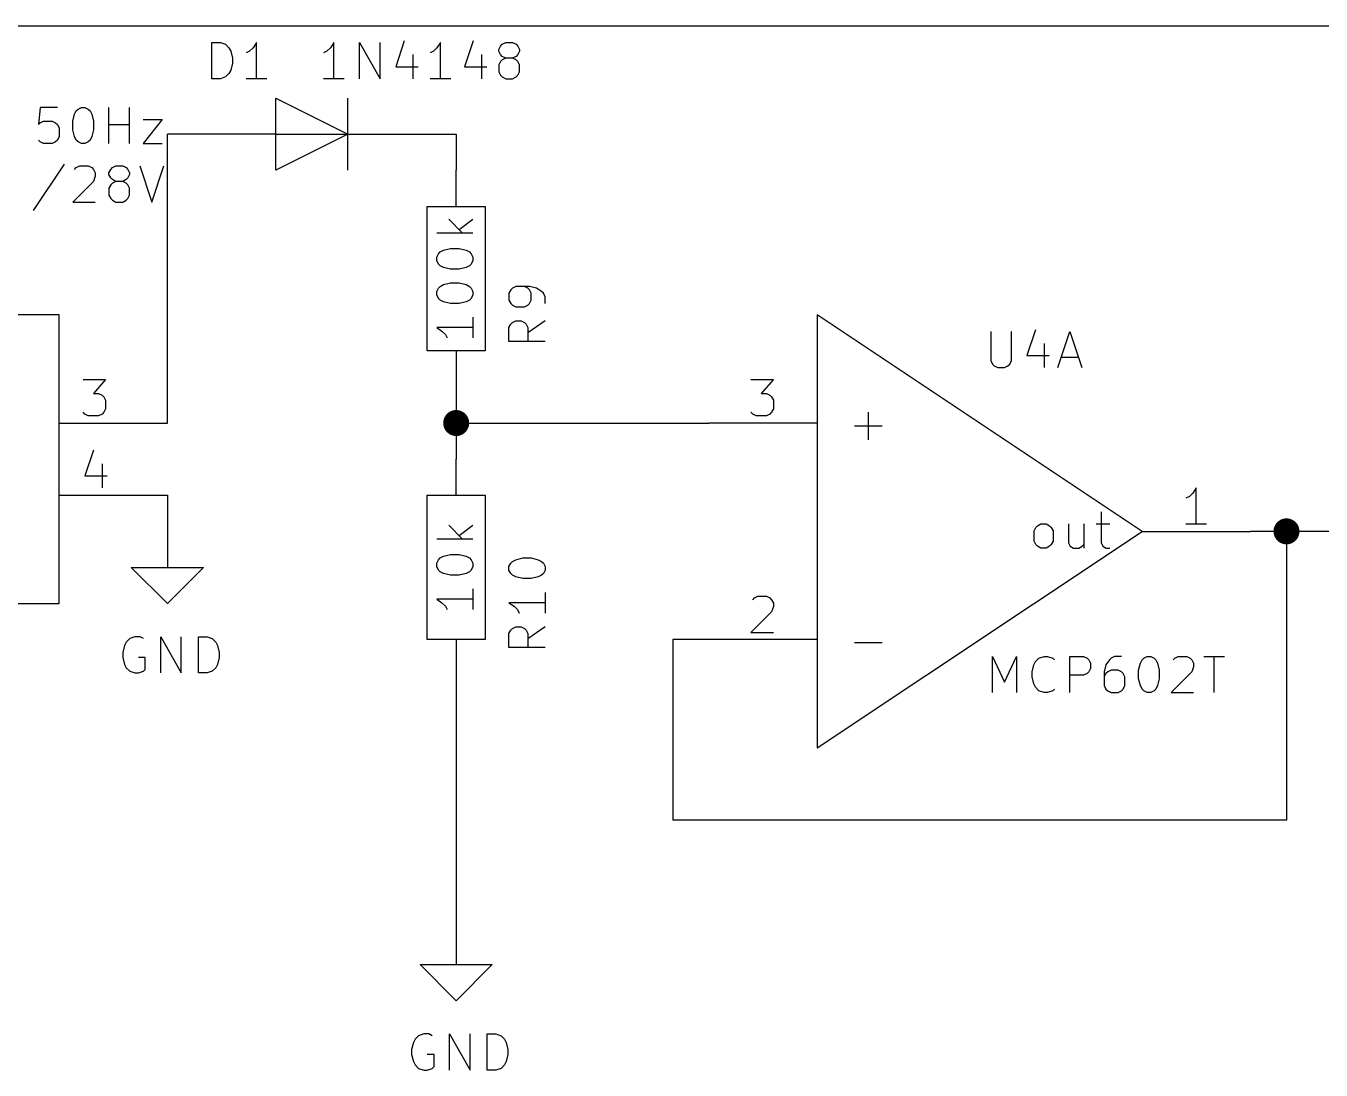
# Model space of a CAD drawing. Extents: x 0.4 to 16.1, y -11.3 to -0.4.
# Drawn here: x 3.154 to 4.948, y -7.496 to -6.05 of the extents above; entities that cross this region are included whole.
import ezdxf

# ---------------------------------------------------------------- set-up
doc = ezdxf.new("R2010")
doc.units = 0
doc.header["$MEASUREMENT"] = 0
for name, color, linetype in [('BLUE3', 171, 'CONTINUOUS'), ('CYAN2', 4, 'CONTINUOUS'), ('GREEN3', 91, 'CONTINUOUS'), ('LYELLOW', 51, 'CONTINUOUS'), ('RED2', 1, 'CONTINUOUS'), ('RED3', 11, 'CONTINUOUS')]:
    doc.layers.add(name, color=color, linetype=linetype)

msp = doc.modelspace()

# ---------------------------------------------------------------- linework, layer by layer
at = {"layer": 'BLUE3', "linetype": 'CONTINUOUS'}
for p, q in [((1.95, -6.05), (6.15, -6.05)), ((3.17381, -6.16288), (3.17143, -6.18669)), ((3.19762, -6.16288), (3.17381, -6.16288)), ((3.22143, -6.1724), (3.22381, -6.16764)), ((3.22381, -6.16764), (3.22619, -6.16526)), ((3.22619, -6.16526), (3.23095, -6.16288)), ((3.23095, -6.16288), (3.23571, -6.16288)), ((3.23571, -6.16288), (3.24047, -6.16526)), ((3.24047, -6.16526), (3.24285, -6.16764)), ((3.24285, -6.16764), (3.24524, -6.1724)), ((3.26904, -6.21288), (3.26904, -6.16288)), ((3.29761, -6.21288), (3.29761, -6.16288)), ((3.17143, -6.18669), (3.17381, -6.18431)), ((3.17381, -6.18431), (3.17857, -6.18193)), ((3.17857, -6.18193), (3.19048, -6.18193)), ((3.19048, -6.18193), (3.19524, -6.18431)), ((3.19524, -6.18431), (3.19762, -6.18669)), ((3.19762, -6.18669), (3.2, -6.19145)), ((3.21905, -6.18193), (3.22143, -6.1724)), ((3.21905, -6.19383), (3.21905, -6.18193)), ((3.24524, -6.1724), (3.24762, -6.18193)), ((3.24762, -6.18193), (3.24762, -6.19383)), ((3.26904, -6.18669), (3.29761, -6.18669)), ((3.31667, -6.17955), (3.34285, -6.17955)), ((3.34285, -6.17955), (3.31667, -6.21288)), ((3.2, -6.20335), (3.19762, -6.20812)), ((3.2, -6.19145), (3.2, -6.20335)), ((3.22143, -6.20335), (3.21905, -6.19383)), ((3.22381, -6.20812), (3.22143, -6.20335)), ((3.24524, -6.20335), (3.24285, -6.20812)), ((3.24762, -6.19383), (3.24524, -6.20335)), ((3.17381, -6.2105), (3.17143, -6.20812)), ((3.17857, -6.21288), (3.17381, -6.2105)), ((3.19048, -6.21288), (3.17857, -6.21288)), ((3.19524, -6.2105), (3.19048, -6.21288)), ((3.19762, -6.20812), (3.19524, -6.2105)), ((3.22619, -6.2105), (3.22381, -6.20812)), ((3.23095, -6.21288), (3.22619, -6.2105)), ((3.23571, -6.21288), (3.23095, -6.21288)), ((3.24047, -6.2105), (3.23571, -6.21288)), ((3.24285, -6.20812), (3.24047, -6.2105)), ((3.31667, -6.21288), (3.34285, -6.21288)), ((3.20714, -6.2415), (3.16428, -6.30578)), ((3.22143, -6.24864), (3.22381, -6.24626)), ((3.22381, -6.24626), (3.22857, -6.24388)), ((3.22857, -6.24388), (3.24048, -6.24388)), ((3.24048, -6.24388), (3.24524, -6.24626)), ((3.24524, -6.24626), (3.24762, -6.24864)), ((3.24762, -6.24864), (3.25, -6.2534)), ((3.25, -6.25817), (3.24762, -6.26531)), ((3.25, -6.2534), (3.25, -6.25817)), ((3.26905, -6.2534), (3.27143, -6.24864)), ((3.26905, -6.25578), (3.26905, -6.2534)), ((3.27143, -6.26055), (3.26905, -6.25578)), ((3.27143, -6.24864), (3.27381, -6.24626)), ((3.27381, -6.26293), (3.27143, -6.26055)), ((3.27381, -6.24626), (3.27857, -6.24388)), ((3.27857, -6.24388), (3.28809, -6.24388)), ((3.28809, -6.24388), (3.29285, -6.24626)), ((3.29285, -6.24626), (3.29524, -6.24864)), ((3.29524, -6.26055), (3.29285, -6.26293)), ((3.29524, -6.24864), (3.29762, -6.2534)), ((3.29762, -6.25578), (3.29524, -6.26055)), ((3.29762, -6.2534), (3.29762, -6.25578)), ((3.3119, -6.24388), (3.32857, -6.29388)), ((3.32857, -6.29388), (3.34524, -6.24388)), ((3.24762, -6.26531), (3.21905, -6.29388)), ((3.27143, -6.27007), (3.26905, -6.27483)), ((3.26905, -6.27483), (3.26905, -6.28435)), ((3.27381, -6.26769), (3.27143, -6.27007)), ((3.27857, -6.26531), (3.27381, -6.26293)), ((3.27857, -6.26531), (3.27381, -6.26769)), ((3.28809, -6.26531), (3.27857, -6.26531)), ((3.29285, -6.26293), (3.28809, -6.26531)), ((3.29285, -6.26769), (3.28809, -6.26531)), ((3.29524, -6.27007), (3.29285, -6.26769)), ((3.29762, -6.27483), (3.29524, -6.27007)), ((3.29762, -6.28435), (3.29762, -6.27483)), ((3.21905, -6.29388), (3.25, -6.29388)), ((3.26905, -6.28435), (3.27143, -6.28912)), ((3.27143, -6.28912), (3.27381, -6.2915)), ((3.27381, -6.2915), (3.27857, -6.29388)), ((3.27857, -6.29388), (3.28809, -6.29388)), ((3.28809, -6.29388), (3.29285, -6.2915)), ((3.29285, -6.2915), (3.29524, -6.28912)), ((3.29524, -6.28912), (3.29762, -6.28435))]:
    msp.add_line(p, q, dxfattribs=at)
at = {"layer": 'CYAN2', "linetype": 'CONTINUOUS'}
for p, q in [((3.41147, -6.12313), (3.41147, -6.07313)), ((3.41147, -6.07313), (3.42337, -6.07313)), ((3.41147, -6.12313), (3.41147, -6.07313)), ((3.41147, -6.07313), (3.42337, -6.07313)), ((3.42337, -6.07313), (3.43052, -6.07551)), ((3.42337, -6.07313), (3.43052, -6.07551)), ((3.43052, -6.07551), (3.43528, -6.08028)), ((3.43052, -6.07551), (3.43528, -6.08028)), ((3.43528, -6.08028), (3.43766, -6.08504)), ((3.43528, -6.08028), (3.43766, -6.08504)), ((3.46861, -6.08028), (3.46385, -6.08504)), ((3.46861, -6.08028), (3.46385, -6.08504)), ((3.47337, -6.07313), (3.46861, -6.08028)), ((3.47337, -6.07313), (3.46861, -6.08028)), ((3.47337, -6.12313), (3.47337, -6.07313)), ((3.47337, -6.12313), (3.47337, -6.07313)), ((3.57576, -6.08028), (3.571, -6.08504)), ((3.57576, -6.08028), (3.571, -6.08504)), ((3.58052, -6.07313), (3.57576, -6.08028)), ((3.58052, -6.07313), (3.57576, -6.08028)), ((3.58052, -6.12313), (3.58052, -6.07313)), ((3.58052, -6.12313), (3.58052, -6.07313)), ((3.61623, -6.12313), (3.61623, -6.07313)), ((3.61623, -6.07313), (3.6448, -6.12313)), ((3.61623, -6.12313), (3.61623, -6.07313)), ((3.61623, -6.07313), (3.6448, -6.12313)), ((3.6448, -6.12313), (3.6448, -6.07313)), ((3.6448, -6.12313), (3.6448, -6.07313)), ((3.67814, -6.07075), (3.66624, -6.10646)), ((3.67814, -6.07075), (3.66624, -6.10646)), ((3.72338, -6.08028), (3.71861, -6.08504)), ((3.72338, -6.08028), (3.71861, -6.08504)), ((3.72814, -6.07313), (3.72338, -6.08028)), ((3.72814, -6.07313), (3.72338, -6.08028)), ((3.72814, -6.12313), (3.72814, -6.07313)), ((3.72814, -6.12313), (3.72814, -6.07313)), ((3.77337, -6.07075), (3.76147, -6.10646)), ((3.77337, -6.07075), (3.76147, -6.10646)), ((3.80909, -6.08265), (3.81147, -6.07789)), ((3.80909, -6.08265), (3.81147, -6.07789)), ((3.81147, -6.07789), (3.81385, -6.07551)), ((3.81147, -6.07789), (3.81385, -6.07551)), ((3.81385, -6.07551), (3.81861, -6.07313)), ((3.81385, -6.07551), (3.81861, -6.07313)), ((3.81861, -6.07313), (3.82814, -6.07313)), ((3.81861, -6.07313), (3.82814, -6.07313)), ((3.82814, -6.07313), (3.8329, -6.07551)), ((3.82814, -6.07313), (3.8329, -6.07551)), ((3.8329, -6.07551), (3.83528, -6.07789)), ((3.8329, -6.07551), (3.83528, -6.07789)), ((3.83528, -6.07789), (3.83766, -6.08265)), ((3.83528, -6.07789), (3.83766, -6.08265)), ((3.43766, -6.08504), (3.44004, -6.09456)), ((3.43766, -6.08504), (3.44004, -6.09456)), ((3.44004, -6.09456), (3.44004, -6.1017)), ((3.44004, -6.09456), (3.44004, -6.1017)), ((3.46385, -6.08504), (3.45909, -6.08742)), ((3.46385, -6.08504), (3.45909, -6.08742)), ((3.571, -6.08504), (3.56624, -6.08742)), ((3.571, -6.08504), (3.56624, -6.08742)), ((3.69004, -6.0898), (3.69004, -6.12313)), ((3.69004, -6.0898), (3.69004, -6.12313)), ((3.71861, -6.08504), (3.71385, -6.08742)), ((3.71861, -6.08504), (3.71385, -6.08742)), ((3.78528, -6.0898), (3.78528, -6.12313)), ((3.78528, -6.0898), (3.78528, -6.12313)), ((3.80909, -6.08504), (3.80909, -6.08265)), ((3.80909, -6.08504), (3.80909, -6.08265)), ((3.81147, -6.0898), (3.80909, -6.08504)), ((3.81147, -6.0898), (3.80909, -6.08504)), ((3.81147, -6.09932), (3.80909, -6.10408)), ((3.81147, -6.09932), (3.80909, -6.10408)), ((3.81385, -6.09218), (3.81147, -6.0898)), ((3.81385, -6.09218), (3.81147, -6.0898)), ((3.81385, -6.09694), (3.81147, -6.09932)), ((3.81385, -6.09694), (3.81147, -6.09932)), ((3.81861, -6.09456), (3.81385, -6.09218)), ((3.81861, -6.09456), (3.81385, -6.09218)), ((3.81861, -6.09456), (3.81385, -6.09694)), ((3.81861, -6.09456), (3.81385, -6.09694)), ((3.82814, -6.09456), (3.81861, -6.09456)), ((3.82814, -6.09456), (3.81861, -6.09456)), ((3.8329, -6.09218), (3.82814, -6.09456)), ((3.8329, -6.09218), (3.82814, -6.09456)), ((3.8329, -6.09694), (3.82814, -6.09456)), ((3.8329, -6.09694), (3.82814, -6.09456)), ((3.83528, -6.0898), (3.8329, -6.09218)), ((3.83528, -6.0898), (3.8329, -6.09218)), ((3.83528, -6.09932), (3.8329, -6.09694)), ((3.83528, -6.09932), (3.8329, -6.09694)), ((3.83766, -6.08504), (3.83528, -6.0898)), ((3.83766, -6.08504), (3.83528, -6.0898)), ((3.83766, -6.10408), (3.83528, -6.09932)), ((3.83766, -6.10408), (3.83528, -6.09932)), ((3.83766, -6.08265), (3.83766, -6.08504)), ((3.83766, -6.08265), (3.83766, -6.08504)), ((3.43528, -6.11599), (3.43052, -6.12075)), ((3.43528, -6.11599), (3.43052, -6.12075)), ((3.43766, -6.11122), (3.43528, -6.11599)), ((3.43766, -6.11122), (3.43528, -6.11599)), ((3.44004, -6.1017), (3.43766, -6.11122)), ((3.44004, -6.1017), (3.43766, -6.11122)), ((3.66624, -6.10646), (3.69719, -6.10646)), ((3.66624, -6.10646), (3.69719, -6.10646)), ((3.76147, -6.10646), (3.79242, -6.10646)), ((3.76147, -6.10646), (3.79242, -6.10646)), ((3.80909, -6.10408), (3.80909, -6.11361)), ((3.80909, -6.10408), (3.80909, -6.11361)), ((3.80909, -6.11361), (3.81147, -6.11837)), ((3.80909, -6.11361), (3.81147, -6.11837)), ((3.83528, -6.11837), (3.83766, -6.11361)), ((3.83528, -6.11837), (3.83766, -6.11361)), ((3.83766, -6.11361), (3.83766, -6.10408)), ((3.83766, -6.11361), (3.83766, -6.10408)), ((3.42337, -6.12313), (3.41147, -6.12313)), ((3.42337, -6.12313), (3.41147, -6.12313)), ((3.43052, -6.12075), (3.42337, -6.12313)), ((3.43052, -6.12075), (3.42337, -6.12313)), ((3.48766, -6.12313), (3.45909, -6.12313)), ((3.48766, -6.12313), (3.45909, -6.12313)), ((3.59481, -6.12313), (3.56624, -6.12313)), ((3.59481, -6.12313), (3.56624, -6.12313)), ((3.74243, -6.12313), (3.71385, -6.12313)), ((3.74243, -6.12313), (3.71385, -6.12313)), ((3.81147, -6.11837), (3.81385, -6.12075)), ((3.81147, -6.11837), (3.81385, -6.12075)), ((3.81385, -6.12075), (3.81861, -6.12313)), ((3.81385, -6.12075), (3.81861, -6.12313)), ((3.81861, -6.12313), (3.82814, -6.12313)), ((3.81861, -6.12313), (3.82814, -6.12313)), ((3.82814, -6.12313), (3.8329, -6.12075)), ((3.82814, -6.12313), (3.8329, -6.12075)), ((3.8329, -6.12075), (3.83528, -6.11837)), ((3.8329, -6.12075), (3.83528, -6.11837)), ((3.7398, -6.31786), (3.75885, -6.33691)), ((3.7398, -6.31786), (3.75885, -6.33691)), ((3.75408, -6.33214), (3.77313, -6.31786)), ((3.75408, -6.33214), (3.77313, -6.31786)), ((3.77313, -6.33691), (3.72313, -6.33691)), ((3.77313, -6.33691), (3.72313, -6.33691)), ((3.72313, -6.37024), (3.72551, -6.36548)), ((3.72313, -6.37024), (3.72551, -6.36548)), ((3.72551, -6.36548), (3.72789, -6.36309)), ((3.72551, -6.36548), (3.72789, -6.36309)), ((3.72789, -6.36309), (3.73265, -6.36071)), ((3.72789, -6.36309), (3.73265, -6.36071)), ((3.73265, -6.36071), (3.74218, -6.35833)), ((3.73265, -6.36071), (3.74218, -6.35833)), ((3.74218, -6.35833), (3.75408, -6.35833)), ((3.74218, -6.35833), (3.75408, -6.35833)), ((3.75408, -6.35833), (3.76361, -6.36071)), ((3.75408, -6.35833), (3.76361, -6.36071)), ((3.76361, -6.36071), (3.76837, -6.36309)), ((3.76361, -6.36071), (3.76837, -6.36309)), ((3.76837, -6.36309), (3.77075, -6.36548)), ((3.76837, -6.36309), (3.77075, -6.36548)), ((3.77075, -6.36548), (3.77313, -6.37024)), ((3.77075, -6.36548), (3.77313, -6.37024)), ((3.72313, -6.375), (3.72313, -6.37024)), ((3.72313, -6.375), (3.72313, -6.37024)), ((3.72551, -6.37976), (3.72313, -6.375)), ((3.72551, -6.37976), (3.72313, -6.375)), ((3.72789, -6.38214), (3.72551, -6.37976)), ((3.72789, -6.38214), (3.72551, -6.37976)), ((3.73265, -6.38452), (3.72789, -6.38214)), ((3.73265, -6.38452), (3.72789, -6.38214)), ((3.74218, -6.3869), (3.73265, -6.38452)), ((3.74218, -6.3869), (3.73265, -6.38452)), ((3.76361, -6.38452), (3.75408, -6.3869)), ((3.76361, -6.38452), (3.75408, -6.3869)), ((3.76837, -6.38214), (3.76361, -6.38452)), ((3.76837, -6.38214), (3.76361, -6.38452)), ((3.77075, -6.37976), (3.76837, -6.38214)), ((3.77075, -6.37976), (3.76837, -6.38214)), ((3.77313, -6.375), (3.77075, -6.37976)), ((3.77313, -6.375), (3.77075, -6.37976)), ((3.77313, -6.37024), (3.77313, -6.375)), ((3.77313, -6.37024), (3.77313, -6.375)), ((3.75408, -6.3869), (3.74218, -6.3869)), ((3.75408, -6.3869), (3.74218, -6.3869)), ((3.72313, -6.41785), (3.72551, -6.41309)), ((3.72313, -6.41785), (3.72551, -6.41309)), ((3.72313, -6.42262), (3.72313, -6.41785)), ((3.72313, -6.42262), (3.72313, -6.41785)), ((3.72551, -6.41309), (3.72789, -6.41071)), ((3.72551, -6.41309), (3.72789, -6.41071)), ((3.72789, -6.41071), (3.73265, -6.40833)), ((3.72789, -6.41071), (3.73265, -6.40833)), ((3.73265, -6.40833), (3.74218, -6.40595)), ((3.73265, -6.40833), (3.74218, -6.40595)), ((3.74218, -6.40595), (3.75408, -6.40595)), ((3.74218, -6.40595), (3.75408, -6.40595)), ((3.75408, -6.40595), (3.76361, -6.40833)), ((3.75408, -6.40595), (3.76361, -6.40833)), ((3.76361, -6.40833), (3.76837, -6.41071)), ((3.76361, -6.40833), (3.76837, -6.41071)), ((3.76837, -6.41071), (3.77075, -6.41309)), ((3.76837, -6.41071), (3.77075, -6.41309)), ((3.77075, -6.41309), (3.77313, -6.41785)), ((3.77075, -6.41309), (3.77313, -6.41785)), ((3.77313, -6.41785), (3.77313, -6.42262)), ((3.77313, -6.41785), (3.77313, -6.42262)), ((3.82551, -6.41547), (3.82313, -6.42023)), ((3.82551, -6.41547), (3.82313, -6.42023)), ((3.82313, -6.42023), (3.82313, -6.42975)), ((3.82313, -6.42023), (3.82313, -6.42975)), ((3.82789, -6.41309), (3.82551, -6.41547)), ((3.82789, -6.41309), (3.82551, -6.41547)), ((3.83265, -6.4107), (3.82789, -6.41309)), ((3.83265, -6.4107), (3.82789, -6.41309)), ((3.8517, -6.4107), (3.83265, -6.4107)), ((3.8517, -6.4107), (3.83265, -6.4107)), ((3.84932, -6.41309), (3.84456, -6.4107)), ((3.84932, -6.41309), (3.84456, -6.4107)), ((3.8517, -6.41547), (3.84932, -6.41309)), ((3.8517, -6.41547), (3.84932, -6.41309)), ((3.86122, -6.41309), (3.8517, -6.4107)), ((3.86122, -6.41309), (3.8517, -6.4107)), ((3.85408, -6.42023), (3.8517, -6.41547)), ((3.85408, -6.42023), (3.8517, -6.41547)), ((3.85408, -6.42975), (3.85408, -6.42023)), ((3.85408, -6.42975), (3.85408, -6.42023)), ((3.86837, -6.41785), (3.86122, -6.41309)), ((3.86837, -6.41785), (3.86122, -6.41309)), ((3.87075, -6.42023), (3.86837, -6.41785)), ((3.87075, -6.42023), (3.86837, -6.41785)), ((3.87313, -6.42499), (3.87075, -6.42023)), ((3.87313, -6.42499), (3.87075, -6.42023)), ((3.72551, -6.42738), (3.72313, -6.42262)), ((3.72551, -6.42738), (3.72313, -6.42262)), ((3.72789, -6.42976), (3.72551, -6.42738)), ((3.72789, -6.42976), (3.72551, -6.42738)), ((3.73265, -6.43214), (3.72789, -6.42976)), ((3.73265, -6.43214), (3.72789, -6.42976)), ((3.74218, -6.43452), (3.73265, -6.43214)), ((3.74218, -6.43452), (3.73265, -6.43214)), ((3.75408, -6.43452), (3.74218, -6.43452)), ((3.75408, -6.43452), (3.74218, -6.43452)), ((3.76361, -6.43214), (3.75408, -6.43452)), ((3.76361, -6.43214), (3.75408, -6.43452)), ((3.76837, -6.42976), (3.76361, -6.43214)), ((3.76837, -6.42976), (3.76361, -6.43214)), ((3.77075, -6.42738), (3.76837, -6.42976)), ((3.77075, -6.42738), (3.76837, -6.42976)), ((3.77313, -6.42262), (3.77075, -6.42738)), ((3.77313, -6.42262), (3.77075, -6.42738)), ((3.82313, -6.42975), (3.82551, -6.43452)), ((3.82313, -6.42975), (3.82551, -6.43452)), ((3.82551, -6.43452), (3.82789, -6.4369)), ((3.82551, -6.43452), (3.82789, -6.4369)), ((3.82789, -6.4369), (3.83265, -6.43928)), ((3.82789, -6.4369), (3.83265, -6.43928)), ((3.83265, -6.43928), (3.84456, -6.43928)), ((3.83265, -6.43928), (3.84456, -6.43928)), ((3.84456, -6.43928), (3.84932, -6.4369)), ((3.84456, -6.43928), (3.84932, -6.4369)), ((3.84932, -6.4369), (3.8517, -6.43452)), ((3.84932, -6.4369), (3.8517, -6.43452)), ((3.8517, -6.43452), (3.85408, -6.42975)), ((3.8517, -6.43452), (3.85408, -6.42975)), ((3.87313, -6.43452), (3.87313, -6.42499)), ((3.87313, -6.43452), (3.87313, -6.42499)), ((3.77313, -6.45357), (3.77313, -6.48214)), ((3.77313, -6.45357), (3.77313, -6.48214)), ((3.77313, -6.46785), (3.72313, -6.46785)), ((3.72313, -6.46785), (3.73028, -6.47261)), ((3.77313, -6.46785), (3.72313, -6.46785)), ((3.72313, -6.46785), (3.73028, -6.47261)), ((3.73028, -6.47261), (3.73504, -6.47738)), ((3.73028, -6.47261), (3.73504, -6.47738)), ((3.82313, -6.46785), (3.82551, -6.46309)), ((3.82313, -6.46785), (3.82551, -6.46309)), ((3.82313, -6.4869), (3.82313, -6.46785)), ((3.82313, -6.4869), (3.82313, -6.46785)), ((3.82551, -6.46309), (3.82789, -6.4607)), ((3.82551, -6.46309), (3.82789, -6.4607)), ((3.82789, -6.4607), (3.83265, -6.45833)), ((3.82789, -6.4607), (3.83265, -6.45833)), ((3.83265, -6.45833), (3.8398, -6.45833)), ((3.83265, -6.45833), (3.8398, -6.45833)), ((3.8398, -6.45833), (3.84456, -6.4607)), ((3.8398, -6.45833), (3.84456, -6.4607)), ((3.84456, -6.4607), (3.84694, -6.46309)), ((3.84456, -6.4607), (3.84694, -6.46309)), ((3.84694, -6.46309), (3.84932, -6.46785)), ((3.84694, -6.46309), (3.84932, -6.46785)), ((3.87313, -6.45833), (3.84932, -6.47499)), ((3.87313, -6.45833), (3.84932, -6.47499)), ((3.84932, -6.46785), (3.84932, -6.4869)), ((3.84932, -6.46785), (3.84932, -6.4869)), ((4.49047, -6.47313), (4.49047, -6.51361)), ((4.51904, -6.51361), (4.51904, -6.47313)), ((4.55238, -6.47075), (4.54048, -6.50646)), ((4.58333, -6.52313), (4.6, -6.47313)), ((4.6, -6.47313), (4.61667, -6.52313)), ((3.73504, -6.47738), (3.73742, -6.48214)), ((3.73504, -6.47738), (3.73742, -6.48214)), ((3.87313, -6.4869), (3.82313, -6.4869)), ((3.87313, -6.4869), (3.82313, -6.4869)), ((4.56428, -6.4898), (4.56428, -6.52313)), ((4.54048, -6.50646), (4.57143, -6.50646)), ((4.58809, -6.50885), (4.6119, -6.50885)), ((4.49047, -6.51361), (4.49285, -6.51837)), ((4.49285, -6.51837), (4.49524, -6.52075)), ((4.49524, -6.52075), (4.5, -6.52313)), ((4.5, -6.52313), (4.50952, -6.52313)), ((4.50952, -6.52313), (4.51428, -6.52075)), ((4.51428, -6.52075), (4.51667, -6.51837)), ((4.51667, -6.51837), (4.51904, -6.51361)), ((4.32095, -6.62313), (4.32095, -6.58504)), ((4.3019, -6.60408), (4.34, -6.60408)), ((4.64333, -6.72313), (4.64333, -6.76599)), ((3.7398, -6.74166), (3.75885, -6.76071)), ((3.75408, -6.75594), (3.77313, -6.74166)), ((4.55048, -6.74932), (4.55286, -6.74456)), ((4.55286, -6.74456), (4.55524, -6.74218)), ((4.55524, -6.74218), (4.56, -6.7398)), ((4.56, -6.7398), (4.56715, -6.7398)), ((4.56715, -6.7398), (4.57191, -6.74218)), ((4.57191, -6.74218), (4.57429, -6.74456)), ((4.57429, -6.74456), (4.57667, -6.74932)), ((4.59809, -6.7398), (4.59809, -6.76599)), ((4.61952, -6.7398), (4.61952, -6.77313)), ((4.63619, -6.7398), (4.65524, -6.7398)), ((3.77313, -6.76071), (3.72313, -6.76071)), ((4.55048, -6.76361), (4.55048, -6.74932)), ((4.57667, -6.74932), (4.57667, -6.76361)), ((4.55286, -6.76837), (4.55048, -6.76361)), ((4.55524, -6.77075), (4.55286, -6.76837)), ((4.56, -6.77313), (4.55524, -6.77075)), ((4.56715, -6.77313), (4.56, -6.77313)), ((4.57191, -6.77075), (4.56715, -6.77313)), ((4.57429, -6.76837), (4.57191, -6.77075)), ((4.57667, -6.76361), (4.57429, -6.76837)), ((4.59809, -6.76599), (4.60048, -6.77075)), ((4.60048, -6.77075), (4.60524, -6.77313)), ((4.60524, -6.77313), (4.61238, -6.77313)), ((4.61238, -6.77313), (4.61714, -6.77075)), ((4.61714, -6.77075), (4.61952, -6.76837)), ((4.64333, -6.76599), (4.64571, -6.77075)), ((4.64571, -6.77075), (4.65048, -6.77313)), ((4.65048, -6.77313), (4.65524, -6.77313)), ((3.72313, -6.79404), (3.72551, -6.78928)), ((3.72313, -6.7988), (3.72313, -6.79404)), ((3.72551, -6.80356), (3.72313, -6.7988)), ((3.72551, -6.78928), (3.72789, -6.7869)), ((3.72789, -6.7869), (3.73265, -6.78452)), ((3.73265, -6.78452), (3.74218, -6.78213)), ((3.74218, -6.78213), (3.75408, -6.78213)), ((3.75408, -6.78213), (3.76361, -6.78452)), ((3.76361, -6.78452), (3.76837, -6.7869)), ((3.76837, -6.7869), (3.77075, -6.78928)), ((3.77075, -6.78928), (3.77313, -6.79404)), ((3.77313, -6.7988), (3.77075, -6.80356)), ((3.77313, -6.79404), (3.77313, -6.7988)), ((3.82313, -6.79881), (3.82551, -6.79405)), ((3.82313, -6.80357), (3.82313, -6.79881)), ((3.82551, -6.79405), (3.82789, -6.79167)), ((3.82789, -6.79167), (3.83265, -6.78928)), ((3.83265, -6.78928), (3.84218, -6.7869)), ((3.84218, -6.7869), (3.85408, -6.7869)), ((3.85408, -6.7869), (3.86361, -6.78928)), ((3.86361, -6.78928), (3.86837, -6.79167)), ((3.86837, -6.79167), (3.87075, -6.79405)), ((3.87075, -6.79405), (3.87313, -6.79881)), ((3.87313, -6.79881), (3.87313, -6.80357)), ((3.72789, -6.80594), (3.72551, -6.80356)), ((3.73265, -6.80833), (3.72789, -6.80594)), ((3.74218, -6.8107), (3.73265, -6.80833)), ((3.75408, -6.8107), (3.74218, -6.8107)), ((3.76361, -6.80833), (3.75408, -6.8107)), ((3.76837, -6.80594), (3.76361, -6.80833)), ((3.77075, -6.80356), (3.76837, -6.80594)), ((3.82551, -6.80833), (3.82313, -6.80357)), ((3.82789, -6.81071), (3.82551, -6.80833)), ((3.83265, -6.81309), (3.82789, -6.81071)), ((3.84218, -6.81547), (3.83265, -6.81309)), ((3.85408, -6.81547), (3.84218, -6.81547)), ((3.86361, -6.81309), (3.85408, -6.81547)), ((3.86837, -6.81071), (3.86361, -6.81309)), ((3.87075, -6.80833), (3.86837, -6.81071)), ((3.87313, -6.80357), (3.87075, -6.80833)), ((3.77313, -6.82975), (3.77313, -6.85832)), ((3.87313, -6.83452), (3.87313, -6.86309)), ((3.77313, -6.84404), (3.72313, -6.84404)), ((3.72313, -6.84404), (3.73028, -6.8488)), ((3.73028, -6.8488), (3.73504, -6.85356)), ((3.87313, -6.84881), (3.82313, -6.84881)), ((3.82313, -6.84881), (3.83028, -6.85357)), ((3.73504, -6.85356), (3.73742, -6.85832)), ((3.83028, -6.85357), (3.83504, -6.85833)), ((3.83504, -6.85833), (3.83742, -6.86309)), ((3.82313, -6.89167), (3.82551, -6.8869)), ((3.82551, -6.8869), (3.82789, -6.88452)), ((3.82789, -6.88452), (3.83265, -6.88214)), ((3.83265, -6.88214), (3.8398, -6.88214)), ((3.8398, -6.88214), (3.84456, -6.88452)), ((3.84456, -6.88452), (3.84694, -6.8869)), ((3.84694, -6.8869), (3.84932, -6.89167)), ((3.87313, -6.88214), (3.84932, -6.89881)), ((3.29309, -6.90328), (3.29071, -6.90804)), ((3.29309, -6.90328), (3.29071, -6.90804)), ((3.29786, -6.89851), (3.29309, -6.90328)), ((3.29786, -6.89851), (3.29309, -6.90328)), ((3.305, -6.89613), (3.29786, -6.89851)), ((3.305, -6.89613), (3.29786, -6.89851)), ((3.31214, -6.89613), (3.305, -6.89613)), ((3.31214, -6.89613), (3.305, -6.89613)), ((3.31691, -6.89851), (3.31214, -6.89613)), ((3.31691, -6.89851), (3.31214, -6.89613)), ((3.34071, -6.94613), (3.34071, -6.89613)), ((3.34071, -6.89613), (3.36928, -6.94613)), ((3.34071, -6.94613), (3.34071, -6.89613)), ((3.34071, -6.89613), (3.36928, -6.94613)), ((3.36928, -6.94613), (3.36928, -6.89613)), ((3.36928, -6.94613), (3.36928, -6.89613)), ((3.39309, -6.94613), (3.39309, -6.89613)), ((3.39309, -6.89613), (3.405, -6.89613)), ((3.39309, -6.94613), (3.39309, -6.89613)), ((3.39309, -6.89613), (3.405, -6.89613)), ((3.405, -6.89613), (3.41214, -6.89851)), ((3.405, -6.89613), (3.41214, -6.89851)), ((3.41214, -6.89851), (3.41691, -6.90328)), ((3.41214, -6.89851), (3.41691, -6.90328)), ((3.41691, -6.90328), (3.41929, -6.90804)), ((3.41691, -6.90328), (3.41929, -6.90804)), ((3.82313, -6.91071), (3.82313, -6.89167)), ((3.84932, -6.89167), (3.84932, -6.91071)), ((4.3019, -6.90408), (4.34, -6.90408)), ((3.29071, -6.90804), (3.28833, -6.91756)), ((3.29071, -6.90804), (3.28833, -6.91756)), ((3.28833, -6.91756), (3.28833, -6.9247)), ((3.28833, -6.91756), (3.28833, -6.9247)), ((3.41929, -6.90804), (3.42167, -6.91756)), ((3.41929, -6.90804), (3.42167, -6.91756)), ((3.42167, -6.91756), (3.42167, -6.9247)), ((3.42167, -6.91756), (3.42167, -6.9247)), ((3.87313, -6.91071), (3.82313, -6.91071)), ((4.49286, -6.97313), (4.49286, -6.92313)), ((4.49286, -6.92313), (4.50953, -6.95885)), ((4.50953, -6.95885), (4.52619, -6.92313)), ((4.52619, -6.92313), (4.52619, -6.97313)), ((4.55715, -6.92551), (4.56429, -6.92313)), ((4.56429, -6.92313), (4.56905, -6.92313)), ((4.56905, -6.92313), (4.57619, -6.92551)), ((4.6, -6.97313), (4.6, -6.92313)), ((4.6, -6.92313), (4.61905, -6.92313)), ((4.61905, -6.92313), (4.62381, -6.92551)), ((4.66191, -6.92313), (4.65715, -6.92551)), ((4.67143, -6.92313), (4.66191, -6.92313)), ((4.70238, -6.92551), (4.70714, -6.92313)), ((4.70714, -6.92313), (4.71191, -6.92313)), ((4.71191, -6.92313), (4.71667, -6.92551)), ((4.74524, -6.92551), (4.75, -6.92313)), ((4.75, -6.92313), (4.76191, -6.92313)), ((4.76191, -6.92313), (4.76667, -6.92551)), ((4.78571, -6.92313), (4.81428, -6.92313)), ((4.8, -6.97313), (4.8, -6.92313)), ((3.28833, -6.9247), (3.29071, -6.93422)), ((3.28833, -6.9247), (3.29071, -6.93422)), ((3.29071, -6.93422), (3.29309, -6.93899)), ((3.29071, -6.93422), (3.29309, -6.93899)), ((3.29309, -6.93899), (3.29786, -6.94375)), ((3.29309, -6.93899), (3.29786, -6.94375)), ((3.31928, -6.9247), (3.30976, -6.9247)), ((3.31928, -6.9247), (3.30976, -6.9247)), ((3.31691, -6.94375), (3.31928, -6.94137)), ((3.31691, -6.94375), (3.31928, -6.94137)), ((3.31928, -6.94137), (3.31928, -6.9247)), ((3.31928, -6.94137), (3.31928, -6.9247)), ((3.41691, -6.93899), (3.41214, -6.94375)), ((3.41691, -6.93899), (3.41214, -6.94375)), ((3.41929, -6.93422), (3.41691, -6.93899)), ((3.41929, -6.93422), (3.41691, -6.93899)), ((3.42167, -6.9247), (3.41929, -6.93422)), ((3.42167, -6.9247), (3.41929, -6.93422)), ((4.54762, -6.94456), (4.55, -6.93504)), ((4.55, -6.93504), (4.55238, -6.93028)), ((4.55238, -6.93028), (4.55715, -6.92551)), ((4.57619, -6.92551), (4.57857, -6.92789)), ((4.62381, -6.92551), (4.62619, -6.92789)), ((4.62619, -6.92789), (4.62857, -6.93265)), ((4.62857, -6.9398), (4.62619, -6.94456)), ((4.62857, -6.93265), (4.62857, -6.9398)), ((4.65, -6.93504), (4.64762, -6.94456)), ((4.65476, -6.92789), (4.65, -6.93504)), ((4.65715, -6.94218), (4.65238, -6.94456)), ((4.65715, -6.92551), (4.65476, -6.92789)), ((4.66667, -6.94218), (4.65715, -6.94218)), ((4.67143, -6.94456), (4.66667, -6.94218)), ((4.69524, -6.94218), (4.69762, -6.93265)), ((4.69524, -6.95408), (4.69524, -6.94218)), ((4.69762, -6.93265), (4.7, -6.92789)), ((4.7, -6.92789), (4.70238, -6.92551)), ((4.71667, -6.92551), (4.71905, -6.92789)), ((4.71905, -6.92789), (4.72143, -6.93265)), ((4.72143, -6.93265), (4.72381, -6.94218)), ((4.72381, -6.94218), (4.72381, -6.95408)), ((4.74286, -6.92789), (4.74524, -6.92551)), ((4.76667, -6.92551), (4.76905, -6.92789)), ((4.76905, -6.92789), (4.77143, -6.93265)), ((4.77143, -6.93742), (4.76905, -6.94456)), ((4.77143, -6.93265), (4.77143, -6.93742)), ((3.29786, -6.94375), (3.305, -6.94613)), ((3.29786, -6.94375), (3.305, -6.94613)), ((3.305, -6.94613), (3.30976, -6.94613)), ((3.305, -6.94613), (3.30976, -6.94613)), ((3.30976, -6.94613), (3.31691, -6.94375)), ((3.30976, -6.94613), (3.31691, -6.94375)), ((3.405, -6.94613), (3.39309, -6.94613)), ((3.405, -6.94613), (3.39309, -6.94613)), ((3.41214, -6.94375), (3.405, -6.94613)), ((3.41214, -6.94375), (3.405, -6.94613)), ((4.54762, -6.9517), (4.54762, -6.94456)), ((4.55, -6.96122), (4.54762, -6.9517)), ((4.61905, -6.94932), (4.6, -6.94932)), ((4.62381, -6.94694), (4.61905, -6.94932)), ((4.62619, -6.94456), (4.62381, -6.94694)), ((4.64762, -6.94456), (4.64762, -6.96361)), ((4.65, -6.94694), (4.64762, -6.9517)), ((4.65238, -6.94456), (4.65, -6.94694)), ((4.67381, -6.94694), (4.67143, -6.94456)), ((4.67619, -6.9517), (4.67381, -6.94694)), ((4.67619, -6.96361), (4.67619, -6.9517)), ((4.69762, -6.96361), (4.69524, -6.95408)), ((4.72381, -6.95408), (4.72143, -6.96361)), ((4.76905, -6.94456), (4.74048, -6.97313)), ((4.55238, -6.96599), (4.55, -6.96122)), ((4.55715, -6.97075), (4.55238, -6.96599)), ((4.56429, -6.97313), (4.55715, -6.97075)), ((4.56905, -6.97313), (4.56429, -6.97313)), ((4.57619, -6.97075), (4.56905, -6.97313)), ((4.57857, -6.96837), (4.57619, -6.97075)), ((4.64762, -6.96361), (4.65, -6.96837)), ((4.65, -6.96837), (4.65238, -6.97075)), ((4.65238, -6.97075), (4.65715, -6.97313)), ((4.65715, -6.97313), (4.66667, -6.97313)), ((4.66667, -6.97313), (4.67143, -6.97075)), ((4.67143, -6.97075), (4.67381, -6.96837)), ((4.67381, -6.96837), (4.67619, -6.96361)), ((4.7, -6.96837), (4.69762, -6.96361)), ((4.70238, -6.97075), (4.7, -6.96837)), ((4.70714, -6.97313), (4.70238, -6.97075)), ((4.71191, -6.97313), (4.70714, -6.97313)), ((4.71667, -6.97075), (4.71191, -6.97313)), ((4.71905, -6.96837), (4.71667, -6.97075)), ((4.72143, -6.96361), (4.71905, -6.96837)), ((4.74048, -6.97313), (4.77143, -6.97313)), ((3.69071, -7.45804), (3.68833, -7.46756)), ((3.69309, -7.45328), (3.69071, -7.45804)), ((3.69786, -7.44851), (3.69309, -7.45328)), ((3.705, -7.44613), (3.69786, -7.44851)), ((3.71214, -7.44613), (3.705, -7.44613)), ((3.71691, -7.44851), (3.71214, -7.44613)), ((3.74071, -7.49613), (3.74071, -7.44613)), ((3.74071, -7.44613), (3.76928, -7.49613)), ((3.76928, -7.49613), (3.76928, -7.44613)), ((3.79309, -7.49613), (3.79309, -7.44613)), ((3.79309, -7.44613), (3.805, -7.44613)), ((3.805, -7.44613), (3.81214, -7.44851)), ((3.81214, -7.44851), (3.81691, -7.45328)), ((3.81691, -7.45328), (3.81929, -7.45804)), ((3.81929, -7.45804), (3.82167, -7.46756)), ((3.68833, -7.46756), (3.68833, -7.4747)), ((3.68833, -7.4747), (3.69071, -7.48422)), ((3.71928, -7.4747), (3.70976, -7.4747)), ((3.71928, -7.49137), (3.71928, -7.4747)), ((3.82167, -7.4747), (3.81929, -7.48422)), ((3.82167, -7.46756), (3.82167, -7.4747)), ((3.69071, -7.48422), (3.69309, -7.48899)), ((3.69309, -7.48899), (3.69786, -7.49375)), ((3.69786, -7.49375), (3.705, -7.49613)), ((3.705, -7.49613), (3.70976, -7.49613)), ((3.70976, -7.49613), (3.71691, -7.49375)), ((3.71691, -7.49375), (3.71928, -7.49137)), ((3.805, -7.49613), (3.79309, -7.49613)), ((3.81214, -7.49375), (3.805, -7.49613)), ((3.81691, -7.48899), (3.81214, -7.49375)), ((3.81929, -7.48422), (3.81691, -7.48899))]:
    msp.add_line(p, q, dxfattribs=at)
at = {"layer": 'GREEN3', "linetype": 'CONTINUOUS'}
for p, q in [((3.4, -6.2), (3.35, -6.2)), ((3.35, -6.6), (3.35, -6.2)), ((3.7, -6.2), (3.75, -6.2)), ((3.75, -6.2), (3.75, -6.25)), ((3.75, -6.55), (3.75, -6.6)), ((3.3, -6.6), (3.35, -6.6)), ((3.75, -6.6), (4.1, -6.6)), ((3.75, -6.6), (3.75, -6.65)), ((3.3, -6.7), (3.35, -6.7)), ((3.35, -6.7), (3.35, -6.75)), ((4.9, -6.75), (4.85, -6.75)), ((5, -6.75), (4.9, -6.75)), ((4.9, -6.75), (4.9, -7.15)), ((4.05, -6.9), (4.05, -7.15)), ((4.1, -6.9), (4.05, -6.9)), ((3.75, -6.95), (3.75, -7.3)), ((4.9, -7.15), (4.05, -7.15))]:
    msp.add_line(p, q, dxfattribs=at)
at = {"layer": 'GREEN3', "const_width": 0.018}
for points in [[(3.741, -6.6, 1), (3.759, -6.6, 1)], [(4.891, -6.75, 1), (4.909, -6.75, 1)]]:
    msp.add_lwpolyline(points, format="xyb", close=True, dxfattribs=at)
at = {"layer": 'LYELLOW', "linetype": 'CONTINUOUS'}
for p, q in [((4.25, -6.45), (4.25, -7.05)), ((4.7, -6.75), (4.25, -6.45)), ((4.25, -7.05), (4.7, -6.75))]:
    msp.add_line(p, q, dxfattribs=at)
at = {"layer": 'RED2', "linetype": 'CONTINUOUS'}
for p, q in [((3.5, -6.25), (3.5, -6.15)), ((3.5, -6.15), (3.6, -6.2)), ((3.6, -6.25), (3.6, -6.15)), ((3.5, -6.2), (3.4, -6.2)), ((3.5, -6.2), (3.4, -6.2)), ((3.5, -6.2), (3.6, -6.2)), ((3.6, -6.2), (3.5, -6.25)), ((3.6, -6.2), (3.7, -6.2)), ((3.6, -6.2), (3.7, -6.2)), ((3.75, -6.3), (3.75, -6.25)), ((3.75, -6.3), (3.75, -6.25)), ((3.71, -6.5), (3.71, -6.3)), ((3.71, -6.3), (3.79, -6.3)), ((3.79, -6.3), (3.79, -6.5)), ((3.2, -6.45), (2.6, -6.45)), ((3.2, -6.85), (3.2, -6.45)), ((4.25, -6.45), (4.25, -7.05)), ((4.7, -6.75), (4.25, -6.45)), ((3.79, -6.5), (3.71, -6.5)), ((3.75, -6.5), (3.75, -6.55)), ((3.75, -6.5), (3.75, -6.55)), ((3.2, -6.6), (3.3, -6.6)), ((3.2, -6.6), (3.3, -6.6)), ((4.25, -6.6), (4.1, -6.6)), ((3.75, -6.7), (3.75, -6.65)), ((3.2, -6.7), (3.3, -6.7)), ((3.2, -6.7), (3.3, -6.7)), ((3.71, -6.9), (3.71, -6.7)), ((3.71, -6.7), (3.79, -6.7)), ((3.79, -6.7), (3.79, -6.9)), ((3.35, -6.75), (3.35, -6.8)), ((4.25, -7.05), (4.7, -6.75)), ((4.7, -6.75), (4.85, -6.75)), ((3.35, -6.85), (3.3, -6.8)), ((3.3, -6.8), (3.35, -6.8)), ((3.35, -6.8), (3.4, -6.8)), ((3.4, -6.8), (3.35, -6.85)), ((2.6, -6.85), (3.2, -6.85)), ((3.79, -6.9), (3.71, -6.9)), ((3.75, -6.9), (3.75, -6.95)), ((4.25, -6.9), (4.1, -6.9)), ((3.75, -7.3), (3.75, -7.35)), ((3.75, -7.4), (3.7, -7.35)), ((3.7, -7.35), (3.75, -7.35)), ((3.75, -7.35), (3.8, -7.35)), ((3.8, -7.35), (3.75, -7.4))]:
    msp.add_line(p, q, dxfattribs=at)
at = {"layer": 'RED3', "linetype": 'CONTINUOUS'}
for p, q in [((3.23333, -6.53988), (3.26429, -6.53988)), ((3.23333, -6.53988), (3.26429, -6.53988)), ((3.26429, -6.53988), (3.24762, -6.55893)), ((3.26429, -6.53988), (3.24762, -6.55893)), ((4.15833, -6.53988), (4.18929, -6.53988)), ((4.18929, -6.53988), (4.17262, -6.55893)), ((3.24762, -6.55893), (3.25476, -6.55893)), ((3.24762, -6.55893), (3.25476, -6.55893)), ((3.25476, -6.55893), (3.25952, -6.56131)), ((3.25476, -6.55893), (3.25952, -6.56131)), ((3.25952, -6.56131), (3.26191, -6.56369)), ((3.25952, -6.56131), (3.26191, -6.56369)), ((3.26191, -6.56369), (3.26429, -6.56845)), ((3.26191, -6.56369), (3.26429, -6.56845)), ((4.17262, -6.55893), (4.17976, -6.55893)), ((4.17976, -6.55893), (4.18452, -6.56131)), ((4.18452, -6.56131), (4.18691, -6.56369)), ((4.18691, -6.56369), (4.18929, -6.56845)), ((3.26429, -6.58035), (3.26191, -6.58512)), ((3.26429, -6.58035), (3.26191, -6.58512)), ((3.26429, -6.56845), (3.26429, -6.58035)), ((3.26429, -6.56845), (3.26429, -6.58035)), ((4.18929, -6.58035), (4.18691, -6.58512)), ((4.18929, -6.56845), (4.18929, -6.58035)), ((3.23572, -6.5875), (3.23333, -6.58512)), ((3.23572, -6.5875), (3.23333, -6.58512)), ((3.24048, -6.58988), (3.23572, -6.5875)), ((3.24048, -6.58988), (3.23572, -6.5875)), ((3.25476, -6.58988), (3.24048, -6.58988)), ((3.25476, -6.58988), (3.24048, -6.58988)), ((3.25952, -6.5875), (3.25476, -6.58988)), ((3.25952, -6.5875), (3.25476, -6.58988)), ((3.26191, -6.58512), (3.25952, -6.5875)), ((3.26191, -6.58512), (3.25952, -6.5875)), ((4.16072, -6.5875), (4.15833, -6.58512)), ((4.16548, -6.58988), (4.16072, -6.5875)), ((4.17976, -6.58988), (4.16548, -6.58988)), ((4.18452, -6.5875), (4.17976, -6.58988)), ((4.18691, -6.58512), (4.18452, -6.5875)), ((3.24762, -6.6375), (3.23572, -6.67321)), ((3.24762, -6.6375), (3.23572, -6.67321)), ((3.23572, -6.67321), (3.26667, -6.67321)), ((3.23572, -6.67321), (3.26667, -6.67321)), ((3.25952, -6.65655), (3.25952, -6.68988)), ((3.25952, -6.65655), (3.25952, -6.68988)), ((4.775, -6.68988), (4.77024, -6.69702)), ((4.775, -6.73988), (4.775, -6.68988)), ((4.76548, -6.70178), (4.76072, -6.70417)), ((4.77024, -6.69702), (4.76548, -6.70178)), ((4.78929, -6.73988), (4.76072, -6.73988)), ((4.16072, -6.84464), (4.16309, -6.84226)), ((4.16309, -6.84226), (4.16786, -6.83988)), ((4.16786, -6.83988), (4.17976, -6.83988)), ((4.17976, -6.83988), (4.18452, -6.84226)), ((4.18452, -6.84226), (4.18691, -6.84464)), ((4.18691, -6.84464), (4.18929, -6.8494)), ((4.18929, -6.8494), (4.18929, -6.85417)), ((4.18691, -6.86131), (4.15833, -6.88988)), ((4.18929, -6.85417), (4.18691, -6.86131)), ((4.15833, -6.88988), (4.18929, -6.88988))]:
    msp.add_line(p, q, dxfattribs=at)

doc.saveas('drawing.dxf')
